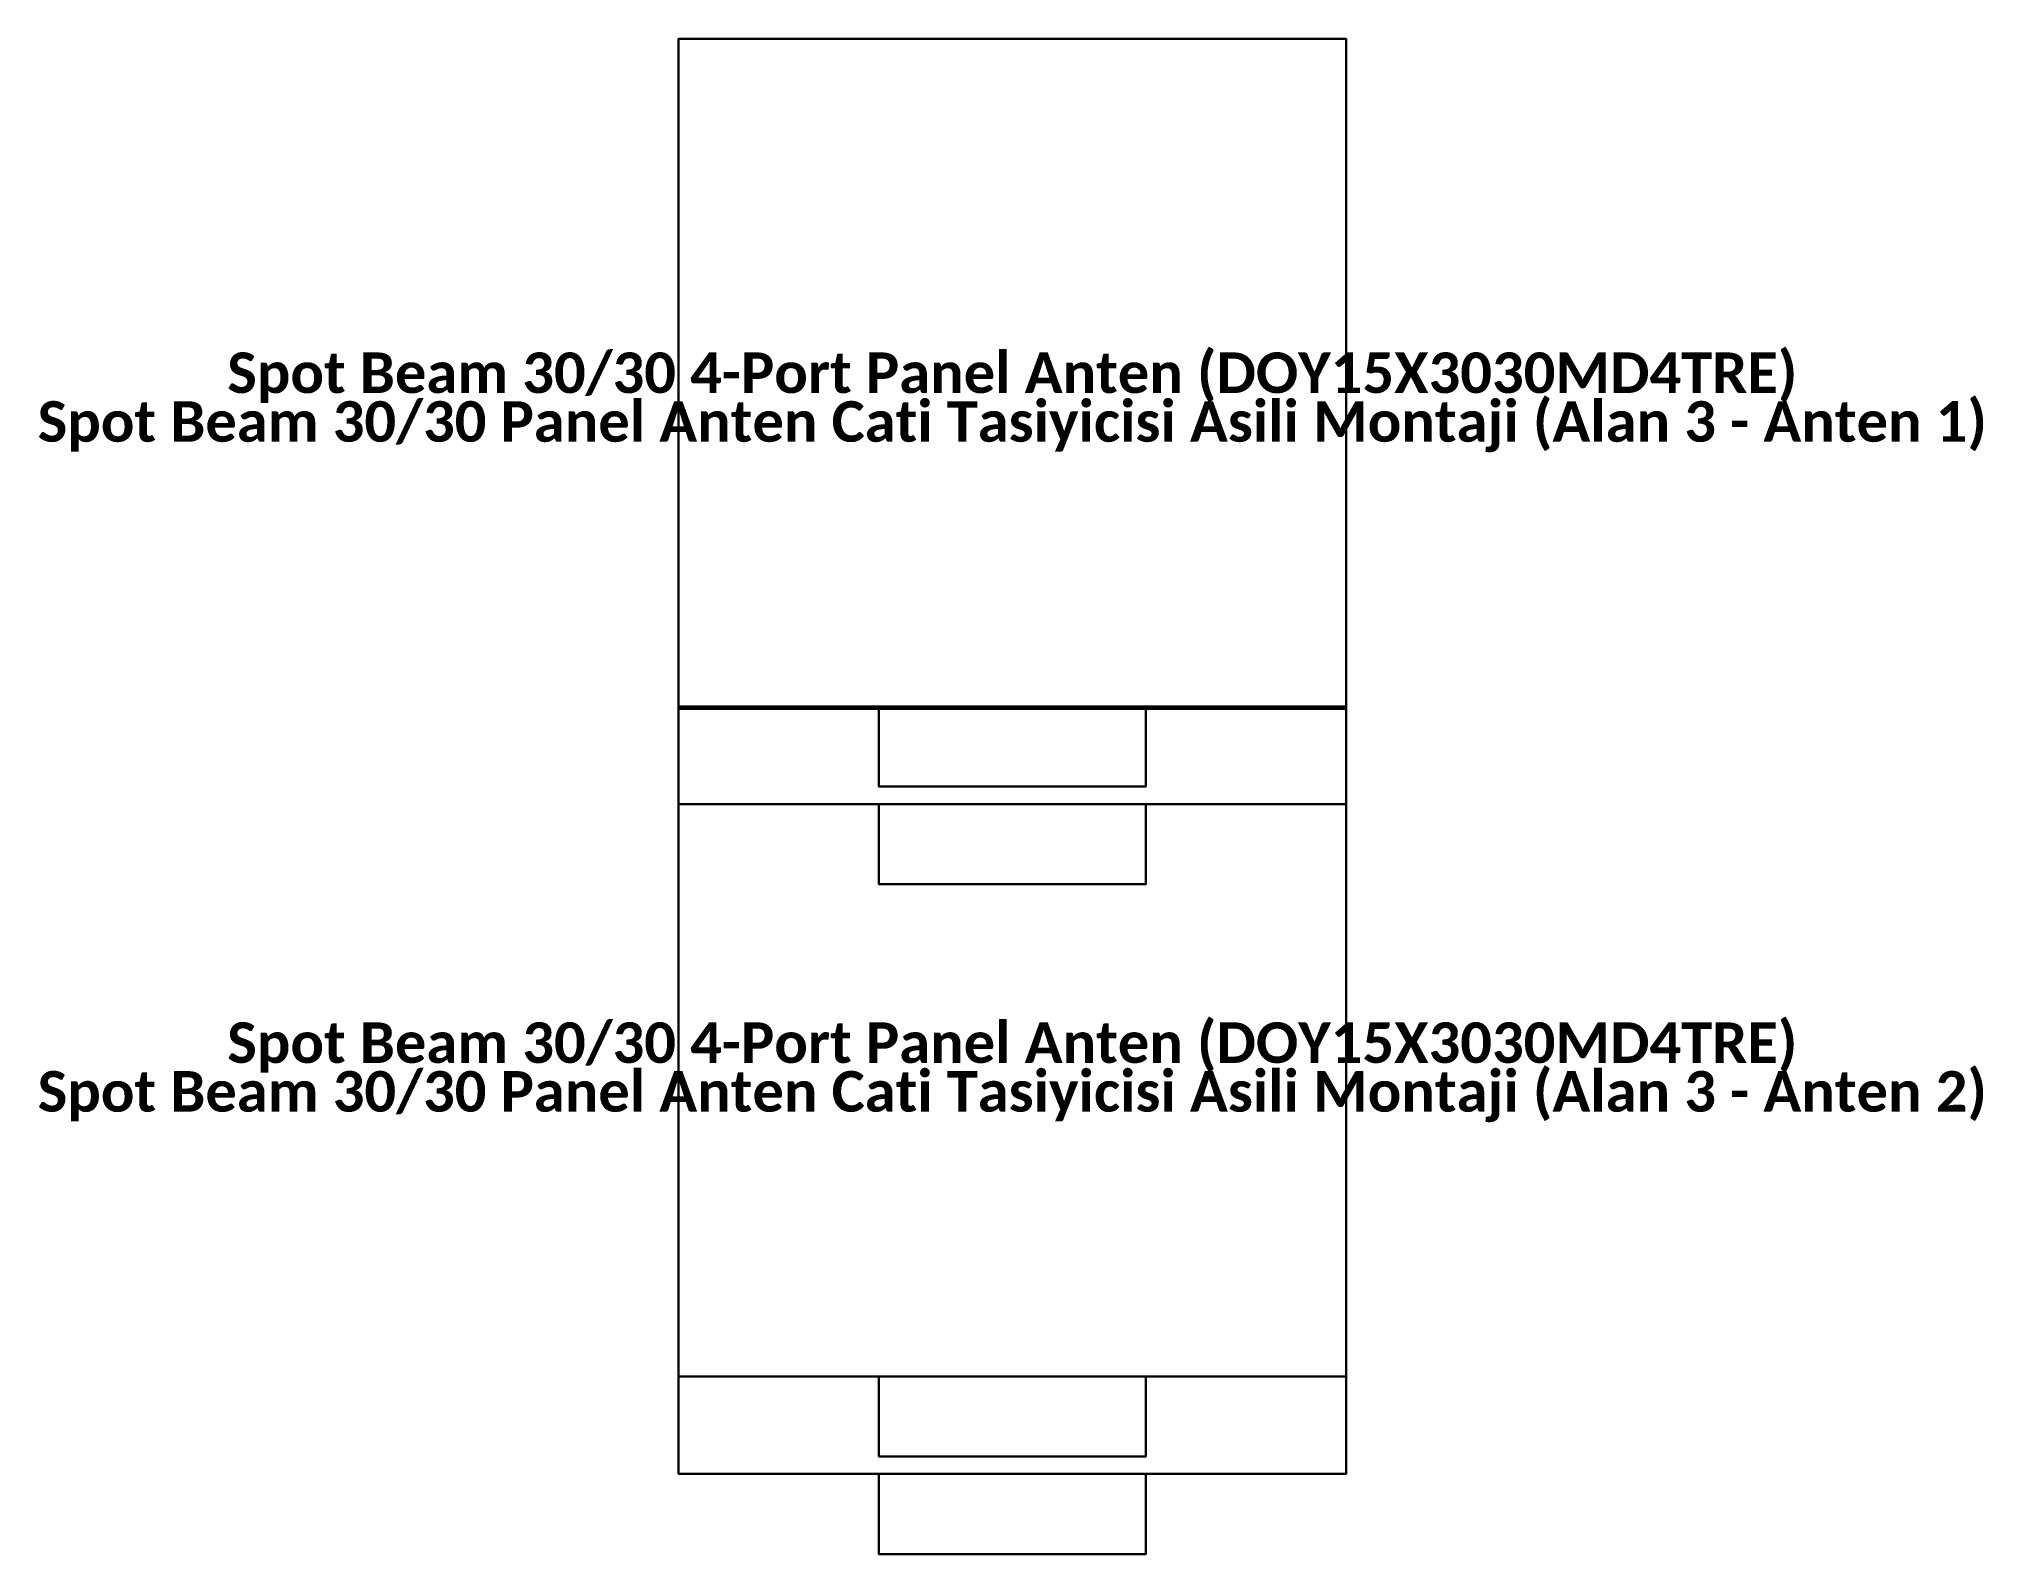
# Model space of a CAD drawing. Header units: millimetres. Extents: x -12500 to 12500, y -33223 to 2000.
# Drawn here: x -4213 to -1336, y -33223 to -30982 of the extents above.
import ezdxf
from ezdxf.enums import TextEntityAlignment as Align

# ---------------------------------------------------------------- set-up
doc = ezdxf.new("R2010")
doc.units = ezdxf.units.MM
doc.layers.add('EKP_ANTEN_TASIYICI_KOL', color=141, linetype='CONTINUOUS')
doc.layers.add('EKP_PANEL_ANTEN', color=6, linetype='CONTINUOUS')
doc.styles.get("Standard").update_dxf_attribs({"font": 'calibrib.ttf'})

msp = doc.modelspace()

# ---------------------------------------------------------------- linework, layer by layer
at = {"layer": 'EKP_ANTEN_TASIYICI_KOL'}
for p, q in [((-2574.9, -31969.3, 6081.6), (-2970, -31969.3, 6081.6)), ((-2970, -31969.3, 6081.6), (-2970, -32087.8, 6081.6)), ((-2574.9, -31969.3, 6465.8), (-2970, -31969.3, 6465.8)), ((-2970, -31969.3, 6465.8), (-2970, -32087.8, 6465.8)), ((-2970, -31969.3, 6081.6), (-2970, -31969.3, 6465.8)), ((-2574.9, -32087.8, 6081.6), (-2574.9, -31969.3, 6081.6)), ((-2574.9, -32087.8, 6465.8), (-2574.9, -31969.3, 6465.8)), ((-2574.9, -31969.3, 6081.6), (-2574.9, -31969.3, 6465.8)), ((-2970, -32087.8, 6081.6), (-2574.9, -32087.8, 6081.6)), ((-2970, -32087.8, 6465.8), (-2574.9, -32087.8, 6465.8)), ((-2970, -32087.8, 6081.6), (-2970, -32087.8, 6465.8)), ((-2574.9, -32087.8, 6081.6), (-2574.9, -32087.8, 6465.8)), ((-2574.9, -32113.6, 6515.2), (-2970, -32113.6, 6515.2)), ((-2970, -32113.6, 6515.2), (-2970, -32232.1, 6515.2)), ((-2574.9, -32113.6, 8200.1), (-2970, -32113.6, 8200.1)), ((-2970, -32113.6, 8200.1), (-2970, -32232.1, 8200.1)), ((-2970, -32113.6, 6515.2), (-2970, -32113.6, 8200.1)), ((-2574.9, -32232.1, 6515.2), (-2574.9, -32113.6, 6515.2)), ((-2574.9, -32232.1, 8200.1), (-2574.9, -32113.6, 8200.1)), ((-2574.9, -32113.6, 6515.2), (-2574.9, -32113.6, 8200.1)), ((-2970, -32232.1, 6515.2), (-2574.9, -32232.1, 6515.2)), ((-2970, -32232.1, 8200.1), (-2574.9, -32232.1, 8200.1)), ((-2970, -32232.1, 6515.2), (-2970, -32232.1, 8200.1)), ((-2574.9, -32232.1, 6515.2), (-2574.9, -32232.1, 8200.1)), ((-2574.9, -32960.3, 6215.6), (-2970, -32960.3, 6215.6)), ((-2970, -32960.3, 6215.6), (-2970, -33078.8, 6215.6)), ((-2574.9, -32960.3, 6599.8), (-2970, -32960.3, 6599.8)), ((-2970, -32960.3, 6599.8), (-2970, -33078.8, 6599.8)), ((-2970, -32960.3, 6215.6), (-2970, -32960.3, 6599.8)), ((-2574.9, -33078.8, 6215.6), (-2574.9, -32960.3, 6215.6)), ((-2574.9, -33078.8, 6599.8), (-2574.9, -32960.3, 6599.8)), ((-2574.9, -32960.3, 6215.6), (-2574.9, -32960.3, 6599.8)), ((-2970, -33078.8, 6215.6), (-2574.9, -33078.8, 6215.6)), ((-2970, -33078.8, 6599.8), (-2574.9, -33078.8, 6599.8)), ((-2970, -33078.8, 6215.6), (-2970, -33078.8, 6599.8)), ((-2574.9, -33078.8, 6215.6), (-2574.9, -33078.8, 6599.8)), ((-2574.9, -33104.6, 6649.2), (-2970, -33104.6, 6649.2)), ((-2970, -33104.6, 6649.2), (-2970, -33223.1, 6649.2)), ((-2574.9, -33104.6, 8334.1), (-2970, -33104.6, 8334.1)), ((-2970, -33104.6, 8334.1), (-2970, -33223.1, 8334.1)), ((-2970, -33104.6, 6649.2), (-2970, -33104.6, 8334.1)), ((-2574.9, -33223.1, 6649.2), (-2574.9, -33104.6, 6649.2)), ((-2574.9, -33223.1, 8334.1), (-2574.9, -33104.6, 8334.1)), ((-2574.9, -33104.6, 6649.2), (-2574.9, -33104.6, 8334.1)), ((-2970, -33223.1, 6649.2), (-2574.9, -33223.1, 6649.2)), ((-2970, -33223.1, 8334.1), (-2574.9, -33223.1, 8334.1)), ((-2970, -33223.1, 6649.2), (-2970, -33223.1, 8334.1)), ((-2574.9, -33223.1, 6649.2), (-2574.9, -33223.1, 8334.1))]:
    msp.add_line(p, q, dxfattribs=at)
for points in [[(-2970, -32087.8, 6081.6), (-2574.9, -32087.8, 6081.6), (-2574.9, -31969.3, 6081.6), (-2970, -31969.3, 6081.6)], [(-2970, -32087.8, 6465.8), (-2574.9, -32087.8, 6465.8), (-2574.9, -31969.3, 6465.8), (-2970, -31969.3, 6465.8)], [(-2970, -31969.3, 6081.6), (-2574.9, -31969.3, 6081.6), (-2574.9, -31969.3, 6465.8), (-2970, -31969.3, 6465.8)], [(-2970, -32087.8, 6081.6), (-2970, -31969.3, 6081.6), (-2970, -31969.3, 6465.8), (-2970, -32087.8, 6465.8)], [(-2574.9, -32087.8, 6081.6), (-2574.9, -31969.3, 6081.6), (-2574.9, -31969.3, 6465.8), (-2574.9, -32087.8, 6465.8)], [(-2970, -32087.8, 6081.6), (-2574.9, -32087.8, 6081.6), (-2574.9, -32087.8, 6465.8), (-2970, -32087.8, 6465.8)], [(-2970, -32232.1, 6515.2), (-2574.9, -32232.1, 6515.2), (-2574.9, -32113.6, 6515.2), (-2970, -32113.6, 6515.2)], [(-2970, -32232.1, 8200.1), (-2574.9, -32232.1, 8200.1), (-2574.9, -32113.6, 8200.1), (-2970, -32113.6, 8200.1)], [(-2970, -32113.6, 6515.2), (-2574.9, -32113.6, 6515.2), (-2574.9, -32113.6, 8200.1), (-2970, -32113.6, 8200.1)], [(-2970, -32232.1, 6515.2), (-2970, -32113.6, 6515.2), (-2970, -32113.6, 8200.1), (-2970, -32232.1, 8200.1)], [(-2574.9, -32232.1, 6515.2), (-2574.9, -32113.6, 6515.2), (-2574.9, -32113.6, 8200.1), (-2574.9, -32232.1, 8200.1)], [(-2970, -32232.1, 6515.2), (-2574.9, -32232.1, 6515.2), (-2574.9, -32232.1, 8200.1), (-2970, -32232.1, 8200.1)], [(-2970, -33078.8, 6215.6), (-2574.9, -33078.8, 6215.6), (-2574.9, -32960.3, 6215.6), (-2970, -32960.3, 6215.6)], [(-2970, -33078.8, 6599.8), (-2574.9, -33078.8, 6599.8), (-2574.9, -32960.3, 6599.8), (-2970, -32960.3, 6599.8)], [(-2970, -32960.3, 6215.6), (-2574.9, -32960.3, 6215.6), (-2574.9, -32960.3, 6599.8), (-2970, -32960.3, 6599.8)], [(-2970, -33078.8, 6215.6), (-2970, -32960.3, 6215.6), (-2970, -32960.3, 6599.8), (-2970, -33078.8, 6599.8)], [(-2574.9, -33078.8, 6215.6), (-2574.9, -32960.3, 6215.6), (-2574.9, -32960.3, 6599.8), (-2574.9, -33078.8, 6599.8)], [(-2970, -33078.8, 6215.6), (-2574.9, -33078.8, 6215.6), (-2574.9, -33078.8, 6599.8), (-2970, -33078.8, 6599.8)], [(-2970, -33223.1, 6649.2), (-2574.9, -33223.1, 6649.2), (-2574.9, -33104.6, 6649.2), (-2970, -33104.6, 6649.2)], [(-2970, -33223.1, 8334.1), (-2574.9, -33223.1, 8334.1), (-2574.9, -33104.6, 8334.1), (-2970, -33104.6, 8334.1)], [(-2970, -33104.6, 6649.2), (-2574.9, -33104.6, 6649.2), (-2574.9, -33104.6, 8334.1), (-2970, -33104.6, 8334.1)], [(-2970, -33223.1, 6649.2), (-2970, -33104.6, 6649.2), (-2970, -33104.6, 8334.1), (-2970, -33223.1, 8334.1)], [(-2574.9, -33223.1, 6649.2), (-2574.9, -33104.6, 6649.2), (-2574.9, -33104.6, 8334.1), (-2574.9, -33223.1, 8334.1)], [(-2970, -33223.1, 6649.2), (-2574.9, -33223.1, 6649.2), (-2574.9, -33223.1, 8334.1), (-2970, -33223.1, 8334.1)]]:
    msp.add_3dface(points, dxfattribs=at)
at = {"layer": 'EKP_PANEL_ANTEN'}
for p, q in [((-2278.6, -30981.6, 5953.5), (-3266.3, -30981.6, 5953.5)), ((-3266.3, -30981.6, 5953.5), (-3266.3, -32113.6, 5953.5)), ((-2278.6, -30981.6, 8761.7), (-3266.3, -30981.6, 8761.7)), ((-3266.3, -30981.6, 8761.7), (-3266.3, -32113.6, 8761.7)), ((-3266.3, -30981.6, 5953.5), (-3266.3, -30981.6, 8761.7)), ((-2278.6, -30981.6, 5953.5), (-3266.3, -30981.6, 5953.5)), ((-3266.3, -30981.6, 5953.5), (-3266.3, -31969.3, 5953.5)), ((-2278.6, -30981.6, 6593.9), (-3266.3, -30981.6, 6593.9)), ((-3266.3, -30981.6, 6593.9), (-3266.3, -31969.3, 6593.9)), ((-3266.3, -30981.6, 5953.5), (-3266.3, -30981.6, 6593.9)), ((-2278.6, -32113.6, 5953.5), (-2278.6, -30981.6, 5953.5)), ((-2278.6, -32113.6, 8761.7), (-2278.6, -30981.6, 8761.7)), ((-2278.6, -30981.6, 5953.5), (-2278.6, -30981.6, 8761.7)), ((-2278.6, -31969.3, 5953.5), (-2278.6, -30981.6, 5953.5)), ((-2278.6, -31969.3, 6593.9), (-2278.6, -30981.6, 6593.9)), ((-2278.6, -30981.6, 5953.5), (-2278.6, -30981.6, 6593.9)), ((-3266.3, -31969.3, 5953.5), (-2278.6, -31969.3, 5953.5)), ((-3266.3, -31969.3, 6593.9), (-2278.6, -31969.3, 6593.9)), ((-3266.3, -31969.3, 5953.5), (-3266.3, -31969.3, 6593.9)), ((-2278.6, -31972.6, 6087.5), (-3266.3, -31972.6, 6087.5)), ((-3266.3, -31972.6, 6087.5), (-3266.3, -33104.6, 6087.5)), ((-2278.6, -31972.6, 8895.7), (-3266.3, -31972.6, 8895.7)), ((-3266.3, -31972.6, 8895.7), (-3266.3, -33104.6, 8895.7)), ((-3266.3, -31972.6, 6087.5), (-3266.3, -31972.6, 8895.7)), ((-2278.6, -31972.6, 6087.5), (-3266.3, -31972.6, 6087.5)), ((-3266.3, -31972.6, 6087.5), (-3266.3, -32960.3, 6087.5)), ((-2278.6, -31972.6, 6727.9), (-3266.3, -31972.6, 6727.9)), ((-3266.3, -31972.6, 6727.9), (-3266.3, -32960.3, 6727.9)), ((-3266.3, -31972.6, 6087.5), (-3266.3, -31972.6, 6727.9)), ((-2278.6, -31969.3, 5953.5), (-2278.6, -31969.3, 6593.9)), ((-2278.6, -33104.6, 6087.5), (-2278.6, -31972.6, 6087.5)), ((-2278.6, -33104.6, 8895.7), (-2278.6, -31972.6, 8895.7)), ((-2278.6, -31972.6, 6087.5), (-2278.6, -31972.6, 8895.7)), ((-2278.6, -32960.3, 6087.5), (-2278.6, -31972.6, 6087.5)), ((-2278.6, -32960.3, 6727.9), (-2278.6, -31972.6, 6727.9)), ((-2278.6, -31972.6, 6087.5), (-2278.6, -31972.6, 6727.9)), ((-3266.3, -32113.6, 5953.5), (-2278.6, -32113.6, 5953.5)), ((-3266.3, -32113.6, 8761.7), (-2278.6, -32113.6, 8761.7)), ((-3266.3, -32113.6, 5953.5), (-3266.3, -32113.6, 8761.7)), ((-2278.6, -32113.6, 5953.5), (-2278.6, -32113.6, 8761.7)), ((-3266.3, -32960.3, 6087.5), (-2278.6, -32960.3, 6087.5)), ((-3266.3, -32960.3, 6727.9), (-2278.6, -32960.3, 6727.9)), ((-3266.3, -32960.3, 6087.5), (-3266.3, -32960.3, 6727.9)), ((-2278.6, -32960.3, 6087.5), (-2278.6, -32960.3, 6727.9)), ((-3266.3, -33104.6, 6087.5), (-2278.6, -33104.6, 6087.5)), ((-3266.3, -33104.6, 8895.7), (-2278.6, -33104.6, 8895.7)), ((-3266.3, -33104.6, 6087.5), (-3266.3, -33104.6, 8895.7)), ((-2278.6, -33104.6, 6087.5), (-2278.6, -33104.6, 8895.7))]:
    msp.add_line(p, q, dxfattribs=at)
for points in [[(-3266.3, -32113.6, 5953.5), (-2278.6, -32113.6, 5953.5), (-2278.6, -30981.6, 5953.5), (-3266.3, -30981.6, 5953.5)], [(-3266.3, -32113.6, 8761.7), (-2278.6, -32113.6, 8761.7), (-2278.6, -30981.6, 8761.7), (-3266.3, -30981.6, 8761.7)], [(-3266.3, -30981.6, 5953.5), (-2278.6, -30981.6, 5953.5), (-2278.6, -30981.6, 8761.7), (-3266.3, -30981.6, 8761.7)], [(-3266.3, -32113.6, 5953.5), (-3266.3, -30981.6, 5953.5), (-3266.3, -30981.6, 8761.7), (-3266.3, -32113.6, 8761.7)], [(-3266.3, -31969.3, 5953.5), (-2278.6, -31969.3, 5953.5), (-2278.6, -30981.6, 5953.5), (-3266.3, -30981.6, 5953.5)], [(-3266.3, -31969.3, 6593.9), (-2278.6, -31969.3, 6593.9), (-2278.6, -30981.6, 6593.9), (-3266.3, -30981.6, 6593.9)], [(-3266.3, -30981.6, 5953.5), (-2278.6, -30981.6, 5953.5), (-2278.6, -30981.6, 6593.9), (-3266.3, -30981.6, 6593.9)], [(-3266.3, -31969.3, 5953.5), (-3266.3, -30981.6, 5953.5), (-3266.3, -30981.6, 6593.9), (-3266.3, -31969.3, 6593.9)], [(-2278.6, -32113.6, 5953.5), (-2278.6, -30981.6, 5953.5), (-2278.6, -30981.6, 8761.7), (-2278.6, -32113.6, 8761.7)], [(-2278.6, -31969.3, 5953.5), (-2278.6, -30981.6, 5953.5), (-2278.6, -30981.6, 6593.9), (-2278.6, -31969.3, 6593.9)], [(-3266.3, -31969.3, 5953.5), (-2278.6, -31969.3, 5953.5), (-2278.6, -31969.3, 6593.9), (-3266.3, -31969.3, 6593.9)], [(-3266.3, -33104.6, 6087.5), (-2278.6, -33104.6, 6087.5), (-2278.6, -31972.6, 6087.5), (-3266.3, -31972.6, 6087.5)], [(-3266.3, -33104.6, 8895.7), (-2278.6, -33104.6, 8895.7), (-2278.6, -31972.6, 8895.7), (-3266.3, -31972.6, 8895.7)], [(-3266.3, -31972.6, 6087.5), (-2278.6, -31972.6, 6087.5), (-2278.6, -31972.6, 8895.7), (-3266.3, -31972.6, 8895.7)], [(-3266.3, -33104.6, 6087.5), (-3266.3, -31972.6, 6087.5), (-3266.3, -31972.6, 8895.7), (-3266.3, -33104.6, 8895.7)], [(-3266.3, -32960.3, 6087.5), (-2278.6, -32960.3, 6087.5), (-2278.6, -31972.6, 6087.5), (-3266.3, -31972.6, 6087.5)], [(-3266.3, -32960.3, 6727.9), (-2278.6, -32960.3, 6727.9), (-2278.6, -31972.6, 6727.9), (-3266.3, -31972.6, 6727.9)], [(-3266.3, -31972.6, 6087.5), (-2278.6, -31972.6, 6087.5), (-2278.6, -31972.6, 6727.9), (-3266.3, -31972.6, 6727.9)], [(-3266.3, -32960.3, 6087.5), (-3266.3, -31972.6, 6087.5), (-3266.3, -31972.6, 6727.9), (-3266.3, -32960.3, 6727.9)], [(-2278.6, -33104.6, 6087.5), (-2278.6, -31972.6, 6087.5), (-2278.6, -31972.6, 8895.7), (-2278.6, -33104.6, 8895.7)], [(-2278.6, -32960.3, 6087.5), (-2278.6, -31972.6, 6087.5), (-2278.6, -31972.6, 6727.9), (-2278.6, -32960.3, 6727.9)], [(-3266.3, -32113.6, 5953.5), (-2278.6, -32113.6, 5953.5), (-2278.6, -32113.6, 8761.7), (-3266.3, -32113.6, 8761.7)], [(-3266.3, -32960.3, 6087.5), (-2278.6, -32960.3, 6087.5), (-2278.6, -32960.3, 6727.9), (-3266.3, -32960.3, 6727.9)], [(-3266.3, -33104.6, 6087.5), (-2278.6, -33104.6, 6087.5), (-2278.6, -33104.6, 8895.7), (-3266.3, -33104.6, 8895.7)]]:
    msp.add_3dface(points, dxfattribs=at)

# ---------------------------------------------------------------- texts
for s, p in [('Spot Beam 30/30 4-Port Panel Anten (DOY15X3030MD4TRE)', (-2772.5, -31475.5)), ('Spot Beam 30/30 Panel Anten Cati Tasiyicisi Asili Montaji (Alan 3 - Anten 1)', (-2772.5, -31547.6)), ('Spot Beam 30/30 4-Port Panel Anten (DOY15X3030MD4TRE)', (-2772.5, -32466.5)), ('Spot Beam 30/30 Panel Anten Cati Tasiyicisi Asili Montaji (Alan 3 - Anten 2)', (-2772.5, -32538.6))]:
    msp.add_text(s, height=60, dxfattribs=at).set_placement(p, align=Align.MIDDLE_CENTER)

doc.saveas('drawing.dxf')
